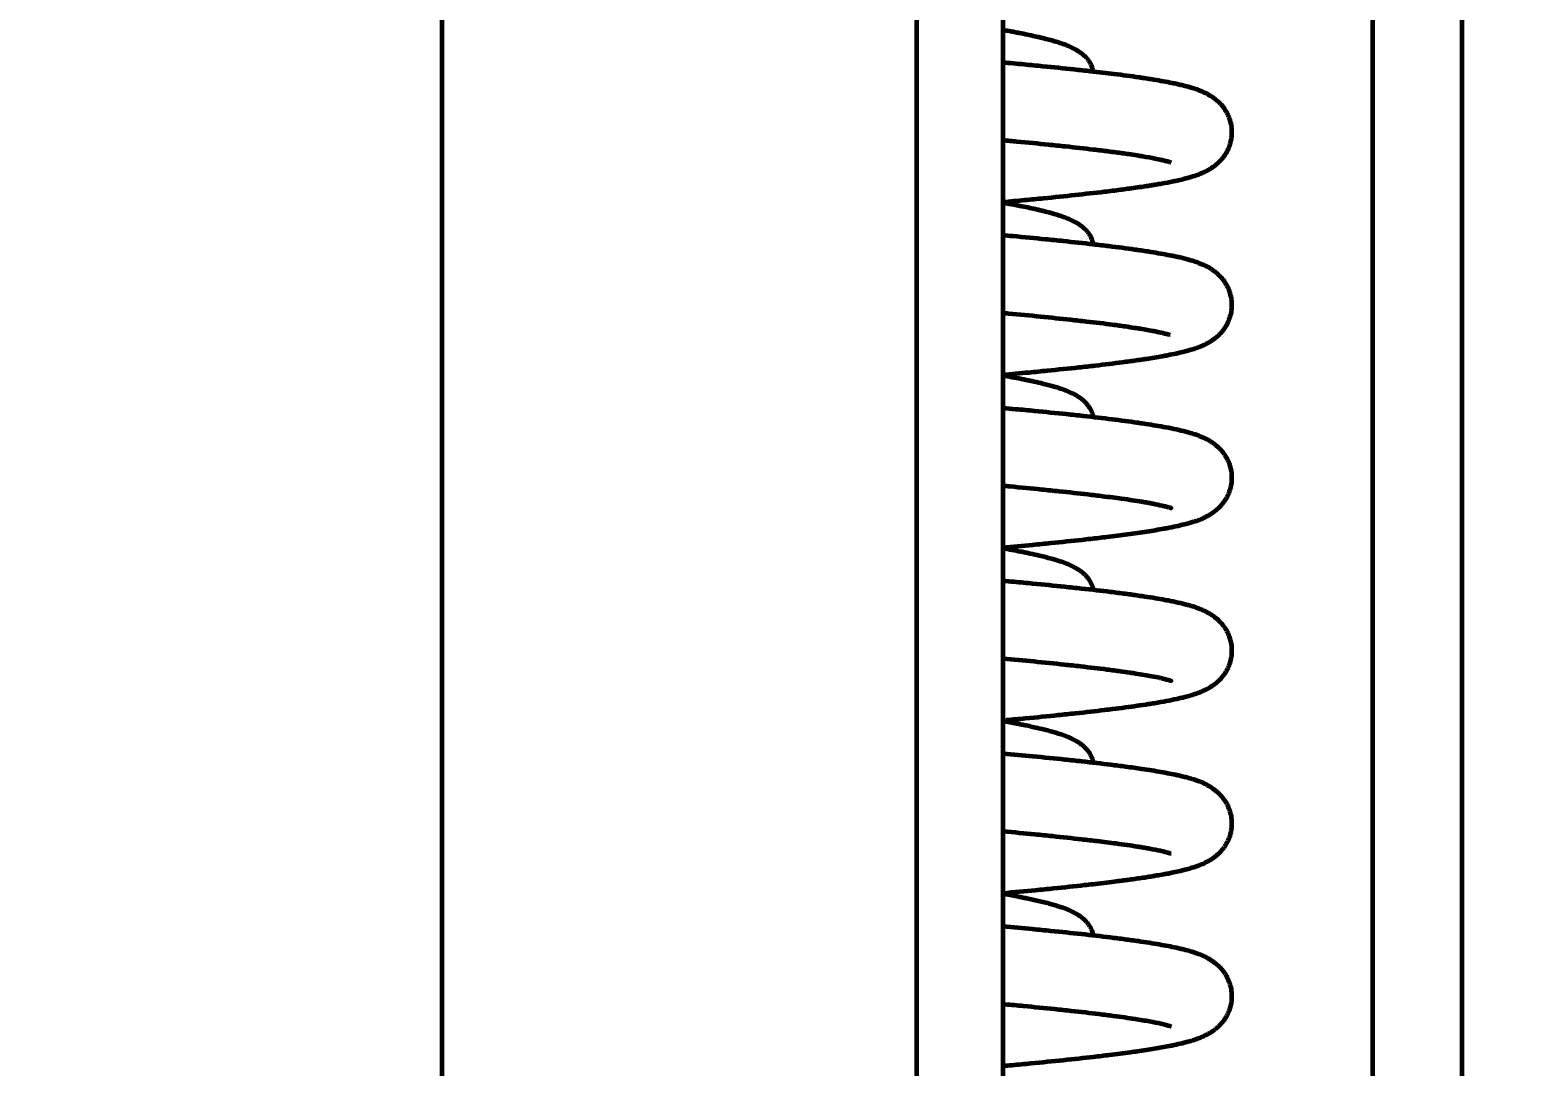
# Model space of a CAD drawing. Header units: millimetres. Extents: x 0 to 840, y 0 to 594.
# Drawn here: x 59.73 to 64.31, y 447.937 to 451.137 of the extents above; entities that cross this region are included whole.
import ezdxf

# ---------------------------------------------------------------- set-up
doc = ezdxf.new("R2010")
doc.units = ezdxf.units.MM
doc.linetypes.add('K5LT_BASIC', pattern=[0])
doc.linetypes.add('K5LT_THIN', pattern=[0])
doc.layers.add('Системный слой', color=7, linetype='Continuous')
doc.styles.add('KDIMTEXTSTYLE', font='GOST_AU.SHX', dxfattribs={"width": 0.96, "oblique": 15, "height": 5})
doc.dimstyles.new('KDIMSTYLE (0.07)', dxfattribs={"dimtxt": 5, "dimasz": 1, "dimexe": 2, "dimexo": 0, "dimgap": 1, "dimtad": 1, "dimlfac": 15, "dimtxsty": 'KDIMTEXTSTYLE', "dimsah": 1, "dimcen": 0, "dimdle": 1, "dimadec": 0, "dimazin": 0, "dimtfac": 0.667, "dimtmove": 0, "dimatfit": 3, "dimfxl": 1, "dimtvp": 1, "dimtolj": 1, "dimtzin": 0, "dimarcsym": 0})

# ---------------------------------------------------------------- blocks, each defined once
blk = doc.blocks.new('KDIMARROW_01')
at = {"layer": 'Системный слой'}
blk.add_hatch(color=0, dxfattribs=at).paths.add_polyline_path([(0, 0), (-5, 0.6583), (-4.5, 0), (-5, -0.6583)])
at = {"layer": 'Системный слой', "color": 0, "linetype": 'K5LT_THIN', "lineweight": 18}
for p, q in [((-4.5, 0), (-5, 0.6583)), ((-5, 0.6583), (0, 0)), ((0, 0), (-5, -0.6583)), ((-5, -0.6583), (-4.5, 0)), ((0, 0), (-1, 0))]:
    blk.add_line(p, q, dxfattribs=at)

msp = doc.modelspace()

# ---------------------------------------------------------------- linework, layer by layer
at = {"layer": 'Системный слой', "color": 5, "linetype": 'K5LT_BASIC', "lineweight": 60, "true_color": 0x0000ff}
for p, q in [((61.00305, 512.31632), (61.00305, 411.74583)), ((62.46971, 512.30589), (62.46971, 411.73474)), ((63.87945, 446.48472), (63.87945, 479.15139)), ((64.15418, 479.15139), (64.15418, 446.48472)), ((62.73638, 479.01806), (62.73638, 446.61806))]:
    msp.add_line(p, q, dxfattribs=at)
for points, knots in [([(62.73638, 451.13659), (62.74296, 451.13544), (62.74943, 451.13428), (62.76117, 451.13214), (62.76647, 451.13115), (62.77692, 451.12918), (62.78207, 451.1282), (62.80427, 451.12386), (62.82043, 451.1205), (62.83827, 451.11649), (62.84092, 451.11589), (62.848, 451.11426), (62.85235, 451.11323), (62.86088, 451.11116), (62.86506, 451.11011), (62.88153, 451.10589), (62.89312, 451.10265), (62.91168, 451.09688), (62.91911, 451.09438), (62.93195, 451.08963), (62.93754, 451.0874), (62.94569, 451.08382), (62.94831, 451.08261), (62.95676, 451.07851), (62.96238, 451.07547), (62.97013, 451.0706), (62.97236, 451.06912), (62.97866, 451.06464), (62.98251, 451.0616), (62.98855, 451.05599), (62.99037, 451.05418), (62.99406, 451.05019), (62.99583, 451.04813), (62.99921, 451.04381), (63.0009, 451.04144), (63.00478, 451.03545), (63.00714, 451.03116), (63.00979, 451.0252), (63.01056, 451.0233), (63.01225, 451.01867), (63.01312, 451.01585), (63.01424, 451.01137), (63.01457, 451.0099), (63.01486, 451.0084)], [18.4797626, 18.4797626, 18.4797626, 18.4797626, 18.8458174, 18.8458174, 19.1555286, 19.1555286, 19.4661269, 19.4661269, 20.5160299, 20.5160299, 20.7020731, 20.7020731, 21.0175181, 21.0175181, 21.333233, 21.333233, 22.2907187, 22.2907187, 22.9833633, 22.9833633, 23.5512074, 23.5512074, 23.8361581, 23.8361581, 24.4528216, 24.4528216, 24.7015946, 24.7015946, 25.1517134, 25.1517134, 25.3627298, 25.3627298, 25.5658743, 25.5658743, 25.76345, 25.76345, 26.0678573, 26.0678573, 26.1940772, 26.1940772, 26.3786806, 26.3786806, 26.4713057, 26.4713057, 26.4713057, 26.4713057]), ([(62.73638, 451.03642), (62.75871, 451.03438), (62.78068, 451.03234), (62.81188, 451.02938), (62.82144, 451.02847), (62.84043, 451.02663), (62.84985, 451.02572), (62.89261, 451.02151), (62.92486, 451.01822), (62.96449, 451.01398), (62.97315, 451.01304), (62.99033, 451.01116), (62.99886, 451.01021), (63.03238, 451.00642), (63.0564, 451.00357), (63.10651, 450.99731), (63.13204, 450.99389), (63.15825, 450.99009), (63.16061, 450.98974), (63.16974, 450.9884), (63.17638, 450.98739), (63.18936, 450.98538), (63.19573, 450.98436), (63.22245, 450.97997), (63.24137, 450.97655), (63.26401, 450.97192), (63.26916, 450.97083), (63.27925, 450.9686), (63.28411, 450.96747), (63.29557, 450.96471), (63.30218, 450.96301), (63.31276, 450.96006), (63.31694, 450.95884), (63.32741, 450.9556), (63.33344, 450.95358), (63.34305, 450.94999), (63.3469, 450.94846), (63.35403, 450.94543), (63.35758, 450.94382), (63.36772, 450.93885), (63.3741, 450.93537), (63.38463, 450.9284), (63.38792, 450.92606), (63.39437, 450.92102), (63.39771, 450.9182), (63.40392, 450.91242), (63.40714, 450.90915), (63.41436, 450.90101), (63.41859, 450.89556), (63.4248, 450.88595), (63.42703, 450.88211), (63.4313, 450.87375), (63.43331, 450.8692), (63.43682, 450.85976), (63.43832, 450.85488), (63.44073, 450.84488), (63.44164, 450.83977), (63.44282, 450.82941), (63.44309, 450.82418), (63.44299, 450.81371), (63.44261, 450.80848), (63.44121, 450.79816), (63.4402, 450.79307), (63.43722, 450.78172), (63.43506, 450.77554), (63.43165, 450.76768), (63.43073, 450.76571), (63.4271, 450.75838), (63.42398, 450.75309), (63.41824, 450.74463), (63.41524, 450.7407), (63.40964, 450.73405), (63.40643, 450.73061), (63.4005, 450.7248), (63.39729, 450.72194), (63.39115, 450.71688), (63.3881, 450.71458), (63.37975, 450.70871), (63.37529, 450.70598), (63.36702, 450.70136), (63.36437, 450.69999), (63.3579, 450.69681), (63.35481, 450.69541), (63.34819, 450.69255), (63.34462, 450.69111), (63.33533, 450.68758), (63.32913, 450.68545), (63.31894, 450.68224), (63.31509, 450.6811), (63.30679, 450.67874), (63.30251, 450.67759), (63.29155, 450.67477), (63.28459, 450.6731), (63.27251, 450.67038), (63.26745, 450.66929), (63.25085, 450.66584), (63.23885, 450.66354), (63.22029, 450.66024), (63.21428, 450.6592), (63.206, 450.65781), (63.20387, 450.65746), (63.19774, 450.65645), (63.1937, 450.6558), (63.18319, 450.65414), (63.17661, 450.65313), (63.15461, 450.64982), (63.13851, 450.64754), (63.11439, 450.64429), (63.10696, 450.64331), (63.0833, 450.64025), (63.06656, 450.63817), (63.02083, 450.63271), (62.99084, 450.62933), (62.92809, 450.6226), (62.89535, 450.61925), (62.85203, 450.61498), (62.84259, 450.61406), (62.82356, 450.61222), (62.81397, 450.6113), (62.78208, 450.60828), (62.75942, 450.60617), (62.73638, 450.60406)], [4.3316173, 4.3316173, 4.3316173, 4.3316173, 5.045035, 5.045035, 5.3642671, 5.3642671, 5.6845586, 5.6845586, 6.8327097, 6.8327097, 7.1587951, 7.1587951, 7.4887872, 7.4887872, 8.4751978, 8.4751978, 9.6510527, 9.6510527, 9.7689947, 9.7689947, 10.1091386, 10.1091386, 10.4504045, 10.4504045, 11.5787875, 11.5787875, 11.9237401, 11.9237401, 12.266036, 12.266036, 12.7518913, 12.7518913, 13.0821771, 13.0821771, 13.5680324, 13.5680324, 13.863173, 13.863173, 14.1409054, 14.1409054, 14.6347861, 14.6347861, 14.8525931, 14.8525931, 15.0593808, 15.0593808, 15.2578609, 15.2578609, 15.5376136, 15.5376136, 15.7077715, 15.7077715, 15.8910522, 15.8910522, 16.0737231, 16.0737231, 16.2564162, 16.2564162, 16.4393176, 16.4393176, 16.6223161, 16.6223161, 16.8052179, 16.8052179, 17.0405771, 17.0405771, 17.1212801, 17.1212801, 17.3480631, 17.3480631, 17.5336409, 17.5336409, 17.7224336, 17.7224336, 17.916067, 17.916067, 18.1164525, 18.1164525, 18.4597359, 18.4597359, 18.6917632, 18.6917632, 18.9445809, 18.9445809, 19.2193828, 19.2193828, 19.704791, 19.704791, 20.0159459, 20.0159459, 20.3409469, 20.3409469, 20.8354992, 20.8354992, 21.1779721, 21.1779721, 21.9245839, 21.9245839, 22.2690564, 22.2690564, 22.3869018, 22.3869018, 22.6056477, 22.6056477, 22.9476255, 22.9476255, 23.7270953, 23.7270953, 24.0640269, 24.0640269, 24.7814446, 24.7814446, 25.9553568, 25.9553568, 27.1236723, 27.1236723, 27.4452681, 27.4452681, 27.7656414, 27.7656414, 28.5019254, 28.5019254, 28.5019254, 28.5019254]), ([(62.73638, 450.79624), (62.75091, 450.79489), (62.76528, 450.79355), (62.81316, 450.78901), (62.8458, 450.78582), (62.88607, 450.78173), (62.89489, 450.78082), (62.91235, 450.779), (62.92098, 450.77809), (62.96001, 450.77392), (62.98905, 450.77067), (63.02411, 450.76651), (63.03172, 450.76559), (63.04669, 450.76375), (63.05404, 450.76283), (63.06938, 450.76087), (63.07732, 450.75983), (63.09195, 450.75788), (63.09869, 450.75696), (63.11186, 450.75512), (63.11827, 450.75421), (63.13375, 450.75194), (63.14261, 450.7506), (63.1568, 450.74836), (63.16238, 450.74745), (63.18192, 450.74419), (63.19474, 450.74186), (63.21297, 450.73823), (63.21936, 450.73688), (63.2287, 450.73476), (63.23195, 450.73399), (63.23981, 450.73204), (63.24435, 450.73081), (63.24924, 450.72937), (63.25101, 450.72882), (63.25441, 450.7277), (63.25518, 450.72742), (63.25619, 450.727)], [41.1208282, 41.1208282, 41.1208282, 41.1208282, 41.6415191, 41.6415191, 42.8795032, 42.8795032, 43.2320758, 43.2320758, 43.5858393, 43.5858393, 44.8535364, 44.8535364, 45.2134938, 45.2134938, 45.5748436, 45.5748436, 45.9826935, 45.9826935, 46.3464792, 46.3464792, 46.710693, 46.710693, 47.248556, 47.248556, 47.6154554, 47.6154554, 48.577827, 48.577827, 49.1739888, 49.1739888, 49.5350379, 49.5350379, 50.1311997, 50.1311997, 50.4558446, 50.4558446, 51.0052027, 51.0052027, 51.0052027, 51.0052027]), ([(62.73638, 450.60326), (62.74105, 450.60244), (62.74568, 450.60161), (62.75567, 450.59981), (62.76102, 450.59883), (62.77158, 450.59686), (62.77678, 450.59588), (62.79927, 450.59154), (62.81568, 450.58817), (62.83475, 450.58395), (62.83836, 450.58314), (62.84639, 450.5813), (62.85077, 450.58027), (62.85934, 450.5782), (62.86354, 450.57716), (62.88027, 450.5729), (62.89207, 450.56963), (62.90655, 450.56515), (62.91, 450.56404), (62.91671, 450.56181), (62.91995, 450.56069), (62.92902, 450.55743), (62.93471, 450.55522), (62.94298, 450.5517), (62.94566, 450.5505), (62.95419, 450.5465), (62.95978, 450.54358), (62.96755, 450.53892), (62.96984, 450.53746), (62.97635, 450.53305), (62.98038, 450.53001), (62.98665, 450.52446), (62.9885, 450.52271), (62.99227, 450.51884), (62.99408, 450.51685), (62.99756, 450.51264), (62.9993, 450.51035), (63.00335, 450.50448), (63.00584, 450.50027), (63.00868, 450.4944), (63.0095, 450.49254), (63.01132, 450.48803), (63.01228, 450.48528), (63.01381, 450.47994), (63.01438, 450.47758), (63.01486, 450.47508)], [18.5101372, 18.5101372, 18.5101372, 18.5101372, 18.7704051, 18.7704051, 19.0798954, 19.0798954, 19.3901989, 19.3901989, 20.4432409, 20.4432409, 20.6944246, 20.6944246, 21.0098492, 21.0098492, 21.3255708, 21.3255708, 22.2962281, 22.2962281, 22.6084507, 22.6084507, 22.9160645, 22.9160645, 23.4860587, 23.4860587, 23.7747799, 23.7747799, 24.3871493, 24.3871493, 24.6407238, 24.6407238, 25.110728, 25.110728, 25.3249441, 25.3249441, 25.5307651, 25.5307651, 25.7305397, 25.7305397, 26.0406756, 26.0406756, 26.167366, 26.167366, 26.3514292, 26.3514292, 26.5036073, 26.5036073, 26.5036073, 26.5036073]), ([(62.73638, 450.50309), (62.74664, 450.50215), (62.75682, 450.50121), (62.80165, 450.49705), (62.83542, 450.49382), (62.87735, 450.48967), (62.88656, 450.48875), (62.90484, 450.4869), (62.9139, 450.48597), (62.95503, 450.48171), (62.98587, 450.47837), (63.02352, 450.47407), (63.03176, 450.47312), (63.04799, 450.4712), (63.05599, 450.47024), (63.09202, 450.46585), (63.11848, 450.4624), (63.14668, 450.45842), (63.15016, 450.45793), (63.16052, 450.45643), (63.16727, 450.45543), (63.18051, 450.45343), (63.187, 450.45242), (63.21445, 450.44802), (63.23397, 450.44459), (63.25724, 450.43998), (63.26253, 450.4389), (63.27285, 450.43669), (63.27782, 450.43559), (63.28965, 450.43284), (63.29642, 450.43116), (63.30726, 450.42828), (63.31161, 450.42706), (63.32222, 450.42393), (63.32831, 450.42198), (63.3381, 450.41853), (63.342, 450.41706), (63.34923, 450.41416), (63.35292, 450.41259), (63.363, 450.40795), (63.36926, 450.40477), (63.37977, 450.39833), (63.38301, 450.3962), (63.38955, 450.39149), (63.3929, 450.38889), (63.40099, 450.382), (63.40617, 450.377), (63.41478, 450.36713), (63.41858, 450.36218), (63.42464, 450.35291), (63.42708, 450.34872), (63.4315, 450.33997), (63.43351, 450.33538), (63.43697, 450.32596), (63.4385, 450.32092), (63.44087, 450.31083), (63.44176, 450.30562), (63.44288, 450.29519), (63.44312, 450.28991), (63.44291, 450.27799), (63.44226, 450.27136), (63.43995, 450.25833), (63.43831, 450.25202), (63.43411, 450.23974), (63.43159, 450.23391), (63.42651, 450.22408), (63.42411, 450.22004), (63.41899, 450.21232), (63.41628, 450.2087), (63.41067, 450.20186), (63.40775, 450.19867), (63.40431, 450.1952), (63.40379, 450.19469), (63.40177, 450.19272), (63.40026, 450.19131), (63.39583, 450.18735), (63.39278, 450.18485), (63.38481, 450.17877), (63.37954, 450.17529), (63.3715, 450.17049), (63.36826, 450.1687), (63.36181, 450.16536), (63.35872, 450.16387), (63.35203, 450.16084), (63.3491, 450.1596), (63.33987, 450.1559), (63.33451, 450.15397), (63.32512, 450.15084), (63.32102, 450.14955), (63.31303, 450.14716), (63.30875, 450.14595), (63.2984, 450.14316), (63.29235, 450.14164), (63.28126, 450.13901), (63.27632, 450.13789), (63.26305, 450.135), (63.25436, 450.13323), (63.23972, 450.13042), (63.23404, 450.12936), (63.21302, 450.12559), (63.1968, 450.12291), (63.17621, 450.11974), (63.17283, 450.11922), (63.16259, 450.11769), (63.1556, 450.11667), (63.14151, 450.11466), (63.1344, 450.11367), (63.11993, 450.11169), (63.11257, 450.11071), (63.07886, 450.10631), (63.05095, 450.10291), (63.01317, 450.09856), (63.00478, 450.09761), (62.98779, 450.09571), (62.9792, 450.09477), (62.93947, 450.09045), (62.90697, 450.08709), (62.86393, 450.08281), (62.85455, 450.08189), (62.83564, 450.08005), (62.82611, 450.07913), (62.79039, 450.07572), (62.76365, 450.07322), (62.73638, 450.07073)], [4.2367587, 4.2367587, 4.2367587, 4.2367587, 4.5572862, 4.5572862, 5.6595495, 5.6595495, 5.9743725, 5.9743725, 6.2905085, 6.2905085, 7.4265439, 7.4265439, 7.7503936, 7.7503936, 8.0753097, 8.0753097, 9.2378431, 9.2378431, 9.40346, 9.40346, 9.7358026, 9.7358026, 10.0689563, 10.0689563, 11.1809812, 11.1809812, 11.5185862, 11.5185862, 11.8548651, 11.8548651, 12.3334586, 12.3334586, 12.6606566, 12.6606566, 13.13925, 13.13925, 13.4339162, 13.4339162, 13.7141245, 13.7141245, 14.2029326, 14.2029326, 14.4227717, 14.4227717, 14.630465, 14.630465, 14.9418285, 14.9418285, 15.1888011, 15.1888011, 15.3700473, 15.3700473, 15.5494287, 15.5494287, 15.7271469, 15.7271469, 15.901364, 15.901364, 16.0732953, 16.0732953, 16.2903745, 16.2903745, 16.5086356, 16.5086356, 16.7323947, 16.7323947, 16.9084838, 16.9084838, 17.0885203, 17.0885203, 17.27318, 17.27318, 17.3060235, 17.3060235, 17.4005922, 17.4005922, 17.5897295, 17.5897295, 17.9285348, 17.9285348, 18.1557932, 18.1557932, 18.3959099, 18.3959099, 18.648998, 18.648998, 19.090333, 19.090333, 19.3951819, 19.3951819, 19.7131619, 19.7131619, 20.1544969, 20.1544969, 20.4876162, 20.4876162, 21.0388035, 21.0388035, 21.3764561, 21.3764561, 22.2544763, 22.2544763, 22.4244282, 22.4244282, 22.7643319, 22.7643319, 23.0955519, 23.0955519, 23.4255942, 23.4255942, 24.5778268, 24.5778268, 24.9009528, 24.9009528, 25.2222354, 25.2222354, 26.3677461, 26.3677461, 26.6827649, 26.6827649, 26.9967245, 26.9967245, 27.8490254, 27.8490254, 27.8490254, 27.8490254]), ([(62.73638, 450.2629), (62.74207, 450.26238), (62.74774, 450.26185), (62.78744, 450.25815), (62.82051, 450.25497), (62.8847, 450.24857), (62.91577, 450.24535), (62.95377, 450.24123), (62.96206, 450.24032), (62.97842, 450.23849), (62.9865, 450.23757), (63.02286, 450.23338), (63.04963, 450.23012), (63.08148, 450.22595), (63.08838, 450.22503), (63.10186, 450.22319), (63.10843, 450.22227), (63.12505, 450.2199), (63.13484, 450.21845), (63.15004, 450.2161), (63.15577, 450.21519), (63.17669, 450.21177), (63.19059, 450.2093), (63.21031, 450.20545), (63.21716, 450.20402), (63.22696, 450.20183), (63.23033, 450.20105), (63.23862, 450.19902), (63.24282, 450.19789), (63.24737, 450.1966), (63.24889, 450.19614), (63.2513, 450.19539), (63.25193, 450.19518), (63.25294, 450.19485)], [39.3303106, 39.3303106, 39.3303106, 39.3303106, 39.5253277, 39.5253277, 40.703743, 40.703743, 41.8998683, 41.8998683, 42.2400067, 42.2400067, 42.5814583, 42.5814583, 43.804149, 43.804149, 44.1515951, 44.1515951, 44.4995259, 44.4995259, 45.0532126, 45.0532126, 45.4038879, 45.4038879, 46.3775622, 46.3775622, 46.9740596, 46.9740596, 47.3198742, 47.3198742, 47.9163715, 47.9163715, 48.3652968, 48.3652968, 48.6638999, 48.6638999, 48.6638999, 48.6638999]), ([(62.73638, 450.06993), (62.73896, 450.06947), (62.74152, 450.06902), (62.76273, 450.06524), (62.7805, 450.06189), (62.80226, 450.05753), (62.80716, 450.05654), (62.81679, 450.05453), (62.82153, 450.05352), (62.83556, 450.05047), (62.84457, 450.04842), (62.86532, 450.04345), (62.87667, 450.04052), (62.89804, 450.03452), (62.90802, 450.03145), (62.92432, 450.02585), (62.93095, 450.02338), (62.9401, 450.01961), (62.94294, 450.01838), (62.95097, 450.01473), (62.95607, 450.0122), (62.96355, 450.008), (62.96589, 450.00661), (62.97272, 450.00229), (62.97726, 449.99909), (62.98375, 449.99373), (62.98567, 449.99204), (62.98878, 449.98907), (62.98978, 449.98808), (62.99272, 449.98503), (62.9944, 449.98314), (62.99895, 449.97759), (63.0015, 449.97403), (63.00536, 449.96765), (63.00678, 449.96503), (63.00925, 449.95986), (63.01048, 449.9569), (63.01242, 449.95147), (63.01338, 449.94829), (63.01435, 449.94421), (63.01461, 449.943), (63.01485, 449.94177)], [18.2406246, 18.2406246, 18.2406246, 18.2406246, 18.3840076, 18.3840076, 19.43555, 19.43555, 19.7477045, 19.7477045, 20.0609574, 20.0609574, 20.6931989, 20.6931989, 21.5764275, 21.5764275, 22.4596561, 22.4596561, 23.1105894, 23.1105894, 23.4035095, 23.4035095, 23.963385, 23.963385, 24.2204732, 24.2204732, 24.7215072, 24.7215072, 24.9451452, 24.9451452, 25.0658167, 25.0658167, 25.2709692, 25.2709692, 25.5851448, 25.5851448, 25.7740888, 25.7740888, 25.9607102, 25.9607102, 26.1467628, 26.1467628, 26.2217293, 26.2217293, 26.2217293, 26.2217293]), ([(62.73638, 449.96975), (62.74984, 449.96852), (62.76317, 449.96729), (62.78612, 449.96515), (62.7958, 449.96424), (62.81503, 449.96241), (62.82458, 449.9615), (62.86789, 449.95731), (62.90063, 449.95403), (62.94096, 449.94982), (62.94978, 449.94889), (62.96724, 449.94702), (62.97588, 449.94608), (63.01577, 449.94169), (63.04556, 449.93823), (63.10097, 449.93136), (63.12664, 449.92796), (63.15302, 449.92418), (63.15541, 449.92384), (63.16464, 449.92249), (63.17134, 449.92149), (63.20003, 449.91709), (63.22053, 449.91365), (63.25083, 449.90797), (63.26176, 449.90577), (63.28264, 449.9012), (63.29252, 449.89885), (63.30627, 449.89522), (63.31065, 449.894), (63.32127, 449.89089), (63.32734, 449.88897), (63.33718, 449.88553), (63.34107, 449.88409), (63.34832, 449.88121), (63.35204, 449.87964), (63.36209, 449.87507), (63.36833, 449.87193), (63.37883, 449.86559), (63.38204, 449.86351), (63.38861, 449.85887), (63.39195, 449.85631), (63.4001, 449.84949), (63.40533, 449.84453), (63.41309, 449.83578), (63.41599, 449.83218), (63.42039, 449.82606), (63.42196, 449.82373), (63.42598, 449.81731), (63.42834, 449.81305), (63.43261, 449.80416), (63.43453, 449.7995), (63.43781, 449.78993), (63.43923, 449.78485), (63.44138, 449.77468), (63.44216, 449.76945), (63.44316, 449.75756), (63.44319, 449.75081), (63.44219, 449.73749), (63.44117, 449.73094), (63.43816, 449.71814), (63.43619, 449.71199), (63.43194, 449.70147), (63.42987, 449.6971), (63.42529, 449.68866), (63.42284, 449.68469), (63.41762, 449.67712), (63.41487, 449.67357), (63.40919, 449.66688), (63.40626, 449.66376), (63.40028, 449.65793), (63.39725, 449.65523), (63.39375, 449.65236), (63.39325, 449.65195), (63.39047, 449.64972), (63.3882, 449.64801), (63.3816, 449.6433), (63.37718, 449.6405), (63.36984, 449.63623), (63.36653, 449.63444), (63.3601, 449.6312), (63.35681, 449.62965), (63.34654, 449.62511), (63.34009, 449.62263), (63.32946, 449.61892), (63.32575, 449.61771), (63.31803, 449.6153), (63.31381, 449.61406), (63.30391, 449.61128), (63.29783, 449.60969), (63.28687, 449.60699), (63.28218, 449.60589), (63.26865, 449.60285), (63.25953, 449.60094), (63.24456, 449.598), (63.23896, 449.59694), (63.21697, 449.59292), (63.19961, 449.59002), (63.16237, 449.58426), (63.14257, 449.58142), (63.10139, 449.57587), (63.08011, 449.57316), (63.04128, 449.56847), (63.0242, 449.56647), (62.99819, 449.56353), (62.98968, 449.56259), (62.95029, 449.55826), (62.91805, 449.5549), (62.87529, 449.55061), (62.86597, 449.54968), (62.84718, 449.54784), (62.83772, 449.54692), (62.79837, 449.54313), (62.76773, 449.54026), (62.73638, 449.5374)], [4.5149329, 4.5149329, 4.5149329, 4.5149329, 4.9632681, 4.9632681, 5.2949724, 5.2949724, 5.6278209, 5.6278209, 6.819113, 6.819113, 7.1576689, 7.1576689, 7.4977365, 7.4977365, 8.7496842, 8.7496842, 9.969763, 9.969763, 10.0926837, 10.0926837, 10.4469572, 10.4469572, 11.6440772, 11.6440772, 12.3803955, 12.3803955, 13.1167139, 13.1167139, 13.4661138, 13.4661138, 13.9756483, 13.9756483, 14.2903549, 14.2903549, 14.5905489, 14.5905489, 15.1121307, 15.1121307, 15.3478473, 15.3478473, 15.570223, 15.570223, 15.9049267, 15.9049267, 16.1053114, 16.1053114, 16.2214454, 16.2214454, 16.4139289, 16.4139289, 16.6050501, 16.6050501, 16.7937256, 16.7937256, 16.9788703, 16.9788703, 17.2121124, 17.2121124, 17.4434246, 17.4434246, 17.6774939, 17.6774939, 17.8624817, 17.8624817, 18.0507108, 18.0507108, 18.2433649, 18.2433649, 18.4409687, 18.4409687, 18.6451743, 18.6451743, 18.6793921, 18.6793921, 18.8360133, 18.8360133, 19.1492557, 19.1492557, 19.396374, 19.396374, 19.6591502, 19.6591502, 20.2260991, 20.2260991, 20.5377501, 20.5377501, 20.8706273, 20.8706273, 21.3422736, 21.3422736, 21.6926317, 21.6926317, 22.3196547, 22.3196547, 22.6793954, 22.6793954, 23.6921339, 23.6921339, 24.7048723, 24.7048723, 25.6781993, 25.6781993, 26.3986984, 26.3986984, 26.7419475, 26.7419475, 27.965018, 27.965018, 28.3012198, 28.3012198, 28.6361792, 28.6361792, 29.6802495, 29.6802495, 29.6802495, 29.6802495]), ([(62.73638, 449.72957), (62.74355, 449.72891), (62.75068, 449.72824), (62.79175, 449.7244), (62.82474, 449.72122), (62.86556, 449.71714), (62.87452, 449.71624), (62.89227, 449.71442), (62.90104, 449.71352), (62.94078, 449.70935), (62.97041, 449.70611), (63.00632, 449.70195), (63.01412, 449.70103), (63.02948, 449.69919), (63.03704, 449.69827), (63.06526, 449.69477), (63.08494, 449.6922), (63.12609, 449.68648), (63.147, 449.68333), (63.16743, 449.67994), (63.16928, 449.67963), (63.17642, 449.67843), (63.18152, 449.67754), (63.19136, 449.67576), (63.19605, 449.67489), (63.21085, 449.67203), (63.2199, 449.67012), (63.23296, 449.6671), (63.2374, 449.66599), (63.24367, 449.66432), (63.24606, 449.66364), (63.24951, 449.66262), (63.25139, 449.66203), (63.25487, 449.66087), (63.25599, 449.66043), (63.25619, 449.66034), (63.25552, 449.66065), (63.25546, 449.66068)], [36.6709564, 36.6709564, 36.6709564, 36.6709564, 36.8998793, 36.8998793, 37.9982147, 37.9982147, 38.311798, 38.311798, 38.6262609, 38.6262609, 39.7534259, 39.7534259, 40.0730737, 40.0730737, 40.3943375, 40.3943375, 41.2962011, 41.2962011, 42.4148467, 42.4148467, 42.5275196, 42.5275196, 42.8548117, 42.8548117, 43.1820094, 43.1820094, 43.9325924, 43.9325924, 44.4125085, 44.4125085, 44.7195092, 44.7195092, 45.0074325, 45.0074325, 45.6355604, 45.6355604, 45.7807833, 45.7807833, 45.7807833, 45.7807833]), ([(62.73638, 449.53659), (62.75558, 449.53322), (62.77386, 449.52983), (62.79618, 449.52543), (62.80114, 449.52443), (62.81091, 449.52243), (62.81571, 449.52142), (62.83058, 449.51824), (62.84033, 449.51606), (62.86227, 449.51088), (62.87407, 449.50788), (62.89628, 449.50171), (62.90661, 449.49857), (62.92344, 449.49284), (62.93024, 449.49032), (62.93956, 449.4865), (62.9424, 449.48528), (62.95049, 449.48164), (62.95563, 449.4791), (62.96311, 449.47492), (62.96549, 449.47352), (62.97238, 449.4692), (62.97693, 449.46601), (62.98352, 449.46059), (62.98541, 449.45894), (62.98917, 449.45537), (62.99075, 449.45378), (62.99543, 449.44869), (62.99823, 449.44525), (63.00249, 449.43906), (63.00404, 449.43658), (63.0068, 449.43165), (63.0082, 449.42883), (63.01047, 449.42359), (63.01162, 449.42053), (63.01309, 449.41584), (63.01365, 449.41382), (63.01439, 449.41071), (63.01463, 449.40957), (63.01486, 449.40841)], [18.3385782, 18.3385782, 18.3385782, 18.3385782, 19.4071392, 19.4071392, 19.7191564, 19.7191564, 20.0323827, 20.0323827, 20.7073079, 20.7073079, 21.617823, 21.617823, 22.5283381, 22.5283381, 23.1943146, 23.1943146, 23.4881456, 23.4881456, 24.0502454, 24.0502454, 24.3093784, 24.3093784, 24.8181611, 24.8181611, 25.0414525, 25.0414525, 25.2314579, 25.2314579, 25.5632797, 25.5632797, 25.7558548, 25.7558548, 25.9453716, 25.9453716, 26.1335604, 26.1335604, 26.2572598, 26.2572598, 26.3284457, 26.3284457, 26.3284457, 26.3284457]), ([(62.73638, 449.43642), (62.74787, 449.43537), (62.75927, 449.43432), (62.78035, 449.43236), (62.79005, 449.43145), (62.80933, 449.42962), (62.81891, 449.42871), (62.86234, 449.42453), (62.89517, 449.42125), (62.93566, 449.41705), (62.94451, 449.41611), (62.96204, 449.41425), (62.97072, 449.41331), (63.01084, 449.40891), (63.04083, 449.40545), (63.07696, 449.40101), (63.08467, 449.40004), (63.09986, 449.3981), (63.10734, 449.39713), (63.12858, 449.3943), (63.14198, 449.39245), (63.16178, 449.38958), (63.16852, 449.38858), (63.19742, 449.38418), (63.21808, 449.38074), (63.24268, 449.37617), (63.24825, 449.3751), (63.25902, 449.37295), (63.26428, 449.37187), (63.27987, 449.36851), (63.2898, 449.36618), (63.30362, 449.3626), (63.30809, 449.36138), (63.31872, 449.35833), (63.32477, 449.35646), (63.33471, 449.35308), (63.33857, 449.35169), (63.34846, 449.34788), (63.35481, 449.34519), (63.3648, 449.34028), (63.3679, 449.33866), (63.37482, 449.33473), (63.37794, 449.33283), (63.3846, 449.32842), (63.38789, 449.32608), (63.39625, 449.31956), (63.40169, 449.31476), (63.40972, 449.30634), (63.41275, 449.30287), (63.41603, 449.29867), (63.41643, 449.29814), (63.41764, 449.29654), (63.41844, 449.29546), (63.42081, 449.29212), (63.42234, 449.28981), (63.42631, 449.2834), (63.42866, 449.27912), (63.43288, 449.2702), (63.43478, 449.26552), (63.43801, 449.25593), (63.4394, 449.25084), (63.44179, 449.2392), (63.44264, 449.23241), (63.44321, 449.21894), (63.44297, 449.21222), (63.44142, 449.19899), (63.44014, 449.19253), (63.43703, 449.18134), (63.43539, 449.17662), (63.43162, 449.16742), (63.42952, 449.16307), (63.4249, 449.15467), (63.42243, 449.15073), (63.41719, 449.14321), (63.41443, 449.13968), (63.40873, 449.13304), (63.40579, 449.12995), (63.39829, 449.12269), (63.39374, 449.11888), (63.38419, 449.11167), (63.37924, 449.10843), (63.37336, 449.10493), (63.37225, 449.10429), (63.36841, 449.10212), (63.36574, 449.10071), (63.35981, 449.09772), (63.3565, 449.09617), (63.34623, 449.09164), (63.33925, 449.08898), (63.32838, 449.08523), (63.32477, 449.08406), (63.31466, 449.08094), (63.30854, 449.0792), (63.29777, 449.07635), (63.29313, 449.07518), (63.28379, 449.07293), (63.27894, 449.07182), (63.26343, 449.06839), (63.25248, 449.06617), (63.22929, 449.06179), (63.21701, 449.05963), (63.19789, 449.05647), (63.19153, 449.05545), (63.16334, 449.05105), (63.13994, 449.04769), (63.10191, 449.04263), (63.08845, 449.04091), (63.06674, 449.03821), (63.05881, 449.03725), (63.02224, 449.03287), (62.99209, 449.02947), (62.95174, 449.02514), (62.94289, 449.0242), (62.92503, 449.02233), (62.916, 449.0214), (62.87437, 449.01714), (62.84056, 449.01383), (62.79603, 449.0096), (62.78631, 449.00868), (62.76676, 449.00686), (62.75693, 449.00595), (62.74348, 449.00471), (62.73994, 449.00439), (62.73638, 449.00406)], [5.1353741, 5.1353741, 5.1353741, 5.1353741, 5.5707066, 5.5707066, 5.9477184, 5.9477184, 6.3260722, 6.3260722, 7.6795624, 7.6795624, 8.0643366, 8.0643366, 8.4507644, 8.4507644, 9.8758034, 9.8758034, 10.2717594, 10.2717594, 10.6690086, 10.6690086, 11.4228288, 11.4228288, 11.8257781, 11.8257781, 13.1891633, 13.1891633, 13.5980672, 13.5980672, 14.0072495, 14.0072495, 14.8393473, 14.8393473, 15.2386151, 15.2386151, 15.8164827, 15.8164827, 16.1759161, 16.1759161, 16.7716942, 16.7716942, 17.0732087, 17.0732087, 17.3490945, 17.3490945, 17.6075906, 17.6075906, 18.002763, 18.002763, 18.2332772, 18.2332772, 18.2657343, 18.2657343, 18.3306486, 18.3306486, 18.4604771, 18.4604771, 18.6793179, 18.6793179, 18.8966561, 18.8966561, 19.1113033, 19.1113033, 19.3821605, 19.3821605, 19.6463574, 19.6463574, 19.9096408, 19.9096408, 20.1175555, 20.1175555, 20.3279291, 20.3279291, 20.5420623, 20.5420623, 20.761333, 20.761333, 20.9864473, 20.9864473, 21.3354883, 21.3354883, 21.7401978, 21.7401978, 21.8355546, 21.8355546, 22.0715784, 22.0715784, 22.3721416, 22.3721416, 23.0391999, 23.0391999, 23.3960533, 23.3960533, 23.9673604, 23.9673604, 24.3645411, 24.3645411, 24.7682746, 24.7682746, 25.6140644, 25.6140644, 26.4598542, 26.4598542, 26.8668281, 26.8668281, 28.2228811, 28.2228811, 28.9289085, 28.9289085, 29.3253783, 29.3253783, 30.7261314, 30.7261314, 31.1130797, 31.1130797, 31.4982735, 31.4982735, 32.8707018, 32.8707018, 33.2492992, 33.2492992, 33.6265958, 33.6265958, 33.7612948, 33.7612948, 33.7612948, 33.7612948]), ([(62.73638, 449.19624), (62.76902, 449.19322), (62.8008, 449.1902), (62.86435, 449.18397), (62.89597, 449.18075), (62.93472, 449.17663), (62.94318, 449.17572), (62.95987, 449.17389), (62.96811, 449.17298), (63.00509, 449.16882), (63.03236, 449.16557), (63.06504, 449.16143), (63.07217, 449.16051), (63.08612, 449.15867), (63.09293, 449.15775), (63.10953, 449.15546), (63.11912, 449.15409), (63.1345, 449.15182), (63.14054, 449.15091), (63.16494, 449.14711), (63.1816, 449.14427), (63.2051, 449.13984), (63.21316, 449.1382), (63.22404, 449.13583), (63.22745, 449.13505), (63.23688, 449.13281), (63.24681, 449.13016), (63.25419, 449.12779), (63.25512, 449.12747), (63.25674, 449.12677), (63.25483, 449.12766), (63.25508, 449.12753)], [35.7428638, 35.7428638, 35.7428638, 35.7428638, 36.7593399, 36.7593399, 37.8456081, 37.8456081, 38.1539432, 38.1539432, 38.4634207, 38.4634207, 39.564433, 39.564433, 39.8796148, 39.8796148, 40.1951887, 40.1951887, 40.6666312, 40.6666312, 40.9847215, 40.9847215, 41.9931824, 41.9931824, 42.603133, 42.603133, 42.9176106, 42.9176106, 43.4637161, 43.4637161, 43.7999133, 43.7999133, 43.9442626, 43.9442626, 43.9442626, 43.9442626]), ([(62.73638, 449.00326), (62.75082, 449.00072), (62.76474, 448.99817), (62.78327, 448.99463), (62.78836, 448.99364), (62.79839, 448.99165), (62.80333, 448.99065), (62.82177, 448.98685), (62.83466, 448.98403), (62.85989, 448.97814), (62.87206, 448.97507), (62.89494, 448.96878), (62.90556, 448.96557), (62.92282, 448.95973), (62.92975, 448.95718), (62.9392, 448.95332), (62.94204, 448.95211), (62.95017, 448.94846), (62.95536, 448.9459), (62.96284, 448.94174), (62.96525, 448.94033), (62.97216, 448.93601), (62.97667, 448.93287), (62.98239, 448.92819), (62.98338, 448.92735), (62.98585, 448.92518), (62.98712, 448.92401), (62.99126, 448.91997), (62.99385, 448.91718), (62.99921, 448.91057), (63.0019, 448.90677), (63.00568, 448.9004), (63.00716, 448.89762), (63.00956, 448.89247), (63.01077, 448.88949), (63.01239, 448.88481), (63.013, 448.88284), (63.01404, 448.87896), (63.01448, 448.87704), (63.01486, 448.87509)], [18.4081984, 18.4081984, 18.4081984, 18.4081984, 19.2116589, 19.2116589, 19.5226591, 19.5226591, 19.8348466, 19.8348466, 20.709528, 20.709528, 21.6411095, 21.6411095, 22.5726909, 22.5726909, 23.2503931, 23.2503931, 23.5444525, 23.5444525, 24.1086129, 24.1086129, 24.3689271, 24.3689271, 24.8801765, 24.8801765, 24.9982205, 24.9982205, 25.1498843, 25.1498843, 25.4532119, 25.4532119, 25.771049, 25.771049, 25.9623632, 25.9623632, 26.1520804, 26.1520804, 26.277164, 26.277164, 26.3976387, 26.3976387, 26.3976387, 26.3976387]), ([(62.73638, 448.90309), (62.76815, 448.90018), (62.7992, 448.89728), (62.86329, 448.8911), (62.8961, 448.88783), (62.93655, 448.88362), (62.9454, 448.88269), (62.96292, 448.88082), (62.97159, 448.87988), (63.01168, 448.87549), (63.04165, 448.87202), (63.07774, 448.86758), (63.08544, 448.86661), (63.10062, 448.86467), (63.10809, 448.86369), (63.13296, 448.86038), (63.14969, 448.85804), (63.18681, 448.85252), (63.20646, 448.84936), (63.24303, 448.84288), (63.25977, 448.83959), (63.28034, 448.83501), (63.28516, 448.8339), (63.29461, 448.8316), (63.29923, 448.83042), (63.30988, 448.82757), (63.31604, 448.82581), (63.32605, 448.82268), (63.32983, 448.82144), (63.33761, 448.8187), (63.34126, 448.81735), (63.3515, 448.81328), (63.35835, 448.81026), (63.36869, 448.80488), (63.37185, 448.80314), (63.37872, 448.799), (63.38178, 448.79702), (63.39051, 448.79087), (63.39595, 448.78654), (63.4044, 448.77861), (63.40762, 448.77531), (63.41347, 448.76865), (63.41644, 448.76493), (63.42182, 448.75737), (63.42441, 448.7533), (63.42881, 448.74543), (63.43067, 448.7417), (63.43498, 448.73185), (63.43719, 448.72555), (63.44058, 448.71264), (63.44177, 448.70603), (63.44309, 448.69273), (63.44322, 448.68603), (63.44251, 448.67416), (63.44187, 448.66897), (63.43999, 448.65878), (63.43874, 448.65378), (63.43569, 448.64408), (63.43389, 448.63938), (63.42995, 448.63061), (63.42783, 448.6265), (63.42501, 448.62168), (63.42445, 448.62074), (63.42276, 448.61801), (63.42156, 448.61616), (63.41802, 448.61102), (63.41537, 448.60755), (63.40879, 448.59966), (63.40412, 448.59485), (63.39519, 448.58669), (63.39027, 448.5828), (63.38244, 448.57725), (63.37948, 448.57531), (63.3731, 448.57141), (63.37036, 448.56985), (63.36387, 448.56639), (63.3612, 448.56507), (63.35178, 448.56065), (63.34596, 448.55826), (63.33655, 448.55472), (63.33265, 448.55335), (63.32515, 448.55085), (63.32125, 448.54962), (63.31099, 448.54655), (63.30494, 448.54489), (63.29408, 448.54209), (63.28939, 448.54093), (63.27764, 448.53817), (63.27025, 448.53654), (63.25731, 448.53385), (63.25196, 448.53277), (63.23415, 448.52933), (63.2211, 448.527), (63.20516, 448.52434), (63.20304, 448.52399), (63.19795, 448.52316), (63.19498, 448.52268), (63.18597, 448.52124), (63.17982, 448.52029), (63.16692, 448.51833), (63.16013, 448.51733), (63.1463, 448.51533), (63.13926, 448.51434), (63.12897, 448.51293), (63.12585, 448.5125), (63.11642, 448.51123), (63.11002, 448.51038), (63.09603, 448.50855), (63.08841, 448.50758), (63.05941, 448.50395), (63.03714, 448.50129), (63.00559, 448.4977), (62.99714, 448.49675), (62.95824, 448.49245), (62.92643, 448.4891), (62.88415, 448.48483), (62.87488, 448.4839), (62.85619, 448.48205), (62.84676, 448.48113), (62.80462, 448.47705), (62.77093, 448.47389), (62.73638, 448.47073)], [4.3368178, 4.3368178, 4.3368178, 4.3368178, 5.3532293, 5.3532293, 6.4962663, 6.4962663, 6.8213133, 6.8213133, 7.1476792, 7.1476792, 8.3514024, 8.3514024, 8.6856624, 8.6856624, 9.0214964, 9.0214964, 9.825418, 9.825418, 10.8945305, 10.8945305, 11.9636431, 11.9636431, 12.3066411, 12.3066411, 12.6452441, 12.6452441, 13.120706, 13.120706, 13.436376, 13.436376, 13.7319261, 13.7319261, 14.2622549, 14.2622549, 14.5118419, 14.5118419, 14.7404069, 14.7404069, 15.089346, 15.089346, 15.2858255, 15.2858255, 15.47675, 15.47675, 15.6643294, 15.6643294, 15.8207396, 15.8207396, 16.0614432, 16.0614432, 16.297209, 16.297209, 16.5306271, 16.5306271, 16.7138042, 16.7138042, 16.8968101, 16.8968101, 17.079677, 17.079677, 17.2532188, 17.2532188, 17.2953449, 17.2953449, 17.3795972, 17.3795972, 17.5481018, 17.5481018, 17.8238044, 17.8238044, 18.1293149, 18.1293149, 18.3398952, 18.3398952, 18.5618038, 18.5618038, 18.7988022, 18.7988022, 19.2745467, 19.2745467, 19.5712431, 19.5712431, 19.8818803, 19.8818803, 20.3576248, 20.3576248, 20.6941631, 20.6941631, 21.1987958, 21.1987958, 21.5434408, 21.5434408, 22.3138255, 22.3138255, 22.4317867, 22.4317867, 22.5930419, 22.5930419, 22.9155523, 22.9155523, 23.2565188, 23.2565188, 23.5961499, 23.5961499, 23.7421559, 23.7421559, 24.0341677, 24.0341677, 24.3701815, 24.3701815, 25.290219, 25.290219, 25.6202439, 25.6202439, 26.7880035, 26.7880035, 27.1114072, 27.1114072, 27.4336073, 27.4336073, 28.5388192, 28.5388192, 28.5388192, 28.5388192]), ([(62.73638, 448.6629), (62.7703, 448.65977), (62.8033, 448.65663), (62.84434, 448.6526), (62.85344, 448.65169), (62.87146, 448.64988), (62.88039, 448.64897), (62.92078, 448.64482), (62.95099, 448.64158), (62.98771, 448.63743), (62.9957, 448.63652), (63.01143, 448.63468), (63.01919, 448.63376), (63.04748, 448.63035), (63.06714, 448.62786), (63.10958, 448.62219), (63.13167, 448.619), (63.15346, 448.61555), (63.15543, 448.61524), (63.16299, 448.61402), (63.16842, 448.61312), (63.17893, 448.61132), (63.18396, 448.61044), (63.20144, 448.60725), (63.21259, 448.60502), (63.2283, 448.60154), (63.23368, 448.60026), (63.24079, 448.59843), (63.24343, 448.59771), (63.2513, 448.59548), (63.25444, 448.59439), (63.25621, 448.59366)], [41.1193549, 41.1193549, 41.1193549, 41.1193549, 42.3345961, 42.3345961, 42.6856012, 42.6856012, 43.0375778, 43.0375778, 44.2982476, 44.2982476, 44.6557507, 44.6557507, 45.0149515, 45.0149515, 45.9910256, 45.9910256, 47.2561696, 47.2561696, 47.3827477, 47.3827477, 47.7495957, 47.7495957, 48.1166513, 48.1166513, 49.0746212, 49.0746212, 49.6685562, 49.6685562, 50.0145938, 50.0145938, 51.0159374, 51.0159374, 51.0159374, 51.0159374]), ([(62.73638, 448.46993), (62.75131, 448.4673), (62.76568, 448.46467), (62.78462, 448.46104), (62.78969, 448.46004), (62.7997, 448.45805), (62.80462, 448.45706), (62.82195, 448.45347), (62.83384, 448.45087), (62.85843, 448.44516), (62.87083, 448.44206), (62.89404, 448.43571), (62.90476, 448.43249), (62.92222, 448.42662), (62.92924, 448.42404), (62.94143, 448.41909), (62.94674, 448.41674), (62.95456, 448.41289), (62.95704, 448.41161), (62.96468, 448.40742), (62.96983, 448.40428), (62.97707, 448.39909), (62.97908, 448.39756), (62.9823, 448.39493), (62.98329, 448.3941), (62.98613, 448.39161), (62.98775, 448.39009), (62.99265, 448.38519), (62.99566, 448.38178), (63.00021, 448.37576), (63.00187, 448.37335), (63.00481, 448.3686), (63.00633, 448.36587), (63.00883, 448.36079), (63.0101, 448.35787), (63.01189, 448.35302), (63.01259, 448.35088), (63.01385, 448.3464), (63.0144, 448.34411), (63.01486, 448.34176)], [18.4388457, 18.4388457, 18.4388457, 18.4388457, 19.2696698, 19.2696698, 19.5808462, 19.5808462, 19.8932461, 19.8932461, 20.6997861, 20.6997861, 21.6448434, 21.6448434, 22.5824051, 22.5824051, 23.267764, 23.267764, 23.8337509, 23.8337509, 24.1046047, 24.1046047, 24.6742613, 24.6742613, 24.9094618, 24.9094618, 25.0268282, 25.0268282, 25.2195886, 25.2195886, 25.5671726, 25.5671726, 25.7632764, 25.7632764, 25.9558938, 25.9558938, 26.1466511, 26.1466511, 26.2855706, 26.2855706, 26.4307875, 26.4307875, 26.4307875, 26.4307875]), ([(62.73638, 448.36975), (62.76757, 448.3669), (62.79805, 448.36405), (62.83722, 448.36028), (62.84666, 448.35936), (62.86538, 448.35752), (62.87466, 448.3566), (62.91682, 448.35238), (62.94853, 448.34907), (63.01003, 448.34234), (63.03972, 448.33891), (63.0756, 448.33451), (63.08333, 448.33354), (63.09855, 448.3316), (63.10604, 448.33063), (63.12748, 448.32779), (63.14105, 448.32591), (63.17753, 448.32064), (63.19916, 448.31724), (63.2384, 448.31042), (63.25588, 448.30706), (63.27725, 448.30238), (63.28215, 448.30126), (63.29167, 448.29899), (63.2964, 448.29781), (63.30736, 448.29494), (63.31364, 448.29317), (63.32397, 448.29001), (63.32783, 448.28877), (63.33556, 448.28611), (63.33944, 448.2847), (63.34931, 448.28086), (63.3556, 448.27817), (63.36562, 448.27319), (63.3687, 448.27156), (63.3781, 448.26615), (63.38394, 448.26239), (63.39325, 448.25527), (63.39661, 448.25248), (63.40285, 448.24679), (63.40609, 448.24357), (63.41204, 448.23702), (63.41498, 448.23347), (63.41906, 448.22794), (63.4203, 448.22618), (63.42391, 448.22075), (63.4262, 448.21691), (63.43135, 448.20714), (63.43403, 448.20099), (63.43835, 448.18832), (63.4401, 448.1816), (63.44237, 448.16823), (63.44298, 448.16144), (63.44309, 448.14942), (63.4428, 448.14417), (63.4416, 448.1338), (63.44068, 448.12871), (63.43826, 448.11872), (63.43677, 448.1139), (63.43326, 448.1045), (63.43128, 448.10004), (63.42688, 448.09141), (63.42451, 448.08736), (63.41847, 448.07815), (63.41474, 448.07331), (63.40823, 448.06585), (63.40551, 448.06301), (63.40218, 448.05979), (63.40156, 448.05921), (63.39972, 448.05749), (63.39848, 448.05637), (63.39485, 448.05321), (63.39234, 448.05118), (63.38685, 448.04699), (63.38356, 448.04468), (63.37735, 448.04063), (63.37406, 448.03864), (63.36773, 448.03507), (63.36453, 448.0334), (63.35488, 448.02866), (63.34916, 448.02623), (63.33934, 448.02242), (63.33597, 448.02119), (63.32872, 448.01868), (63.32477, 448.01739), (63.31537, 448.01449), (63.30946, 448.0128), (63.299, 448.01), (63.29463, 448.00889), (63.28225, 448.00588), (63.27408, 448.00404), (63.26046, 448.00116), (63.25514, 448.00008), (63.23532, 447.99619), (63.2201, 447.99347), (63.18751, 447.98809), (63.17015, 447.98543), (63.14486, 447.9818), (63.13779, 447.9808), (63.10993, 447.97698), (63.08807, 447.97416), (63.0572, 447.97039), (63.04918, 447.96942), (63.03292, 447.9675), (63.02469, 447.96654), (62.98659, 447.96219), (62.95528, 447.9588), (62.89054, 447.95209), (62.85716, 447.94878), (62.81311, 447.94455), (62.80347, 447.94364), (62.78407, 447.94181), (62.77431, 447.94089), (62.75517, 447.93912), (62.74581, 447.93826), (62.73638, 447.9374)], [4.2369175, 4.2369175, 4.2369175, 4.2369175, 5.2116197, 5.2116197, 5.5247835, 5.5247835, 5.8390861, 5.8390861, 6.9664247, 6.9664247, 8.1290202, 8.1290202, 8.4556216, 8.4556216, 8.783302, 8.783302, 9.4120534, 9.4120534, 10.538807, 10.538807, 11.6177037, 11.6177037, 11.9529868, 11.9529868, 12.2860314, 12.2860314, 12.7638831, 12.7638831, 13.0719365, 13.0719365, 13.3683472, 13.3683472, 13.858289, 13.858289, 14.1048907, 14.1048907, 14.5037449, 14.5037449, 14.7075033, 14.7075033, 14.9028017, 14.9028017, 15.0915169, 15.0915169, 15.1757941, 15.1757941, 15.3443485, 15.3443485, 15.584276, 15.584276, 15.8159223, 15.8159223, 16.0375777, 16.0375777, 16.2084634, 16.2084634, 16.3790046, 16.3790046, 16.550259, 16.550259, 16.7232693, 16.7232693, 16.8990897, 16.8990897, 17.1446847, 17.1446847, 17.3162628, 17.3162628, 17.355189, 17.355189, 17.4330412, 17.4330412, 17.5887458, 17.5887458, 17.79648, 17.79648, 18.0162278, 18.0162278, 18.2486358, 18.2486358, 18.7227951, 18.7227951, 18.9984104, 18.9984104, 19.2970234, 19.2970234, 19.7382717, 19.7382717, 20.0602121, 20.0602121, 20.6127797, 20.6127797, 20.949827, 20.949827, 21.830978, 21.830978, 22.7121291, 22.7121291, 23.0436141, 23.0436141, 23.9941877, 23.9941877, 24.3203116, 24.3203116, 24.6449647, 24.6449647, 25.7992172, 25.7992172, 26.930214, 26.930214, 27.2432211, 27.2432211, 27.5550919, 27.5550919, 27.8497741, 27.8497741, 27.8497741, 27.8497741]), ([(62.73638, 448.12957), (62.73836, 448.12939), (62.74034, 448.1292), (62.752, 448.12812), (62.7616, 448.12723), (62.78066, 448.12543), (62.79012, 448.12453), (62.83286, 448.12043), (62.86511, 448.11723), (62.90482, 448.11312), (62.91351, 448.11221), (62.93068, 448.11039), (62.93917, 448.10948), (62.97756, 448.1053), (63.00602, 448.10204), (63.04814, 448.09692), (63.06298, 448.09505), (63.10159, 448.08997), (63.12418, 448.08677), (63.16081, 448.0811), (63.17577, 448.0786), (63.20245, 448.07373), (63.21421, 448.07136), (63.23032, 448.06774), (63.23581, 448.0664), (63.24265, 448.06459), (63.24556, 448.06378), (63.25124, 448.06211), (63.2542, 448.06112), (63.25653, 448.0602), (63.25577, 448.06052), (63.25618, 448.06034)], [39.330749, 39.330749, 39.330749, 39.330749, 39.3987357, 39.3987357, 39.7313994, 39.7313994, 40.0649763, 40.0649763, 41.2526204, 41.2526204, 41.590693, 41.590693, 41.9298483, 41.9298483, 43.1464505, 43.1464505, 43.8496721, 43.8496721, 45.0610387, 45.0610387, 46.0312742, 46.0312742, 47.0015098, 47.0015098, 47.5963736, 47.5963736, 47.891244, 47.891244, 48.482095, 48.482095, 48.67215, 48.67215, 48.67215, 48.67215])]:
    msp.add_open_spline(points, degree=3, knots=knots, dxfattribs=at)

# ---------------------------------------------------------------- dimensions: what is measured, and where the dimension line sits
at = {"layer": 'Системный слой', "color": 7}
msp.add_linear_dim(base=(35.79523, 548.52309), p1=(62.98689, 411.46667), p2=(66.39331, 548.52309), angle=90, location=(35.79523, 479.99488), text='\\H5.0;\\W0.965;\\Q15;\\H5.0;\\W0.965;\\Q15;\\Q15;H', dimstyle='KDIMSTYLE (0.07)', override={"dimexo": 0, "dimblk1": 'KDIMARROW_01', "dimblk2": 'KDIMARROW_01', "dimse1": 0, "dimse2": 0, "dimclrt": 7, "dimtolj": 1}, dxfattribs=at).render()

doc.saveas('drawing.dxf')
